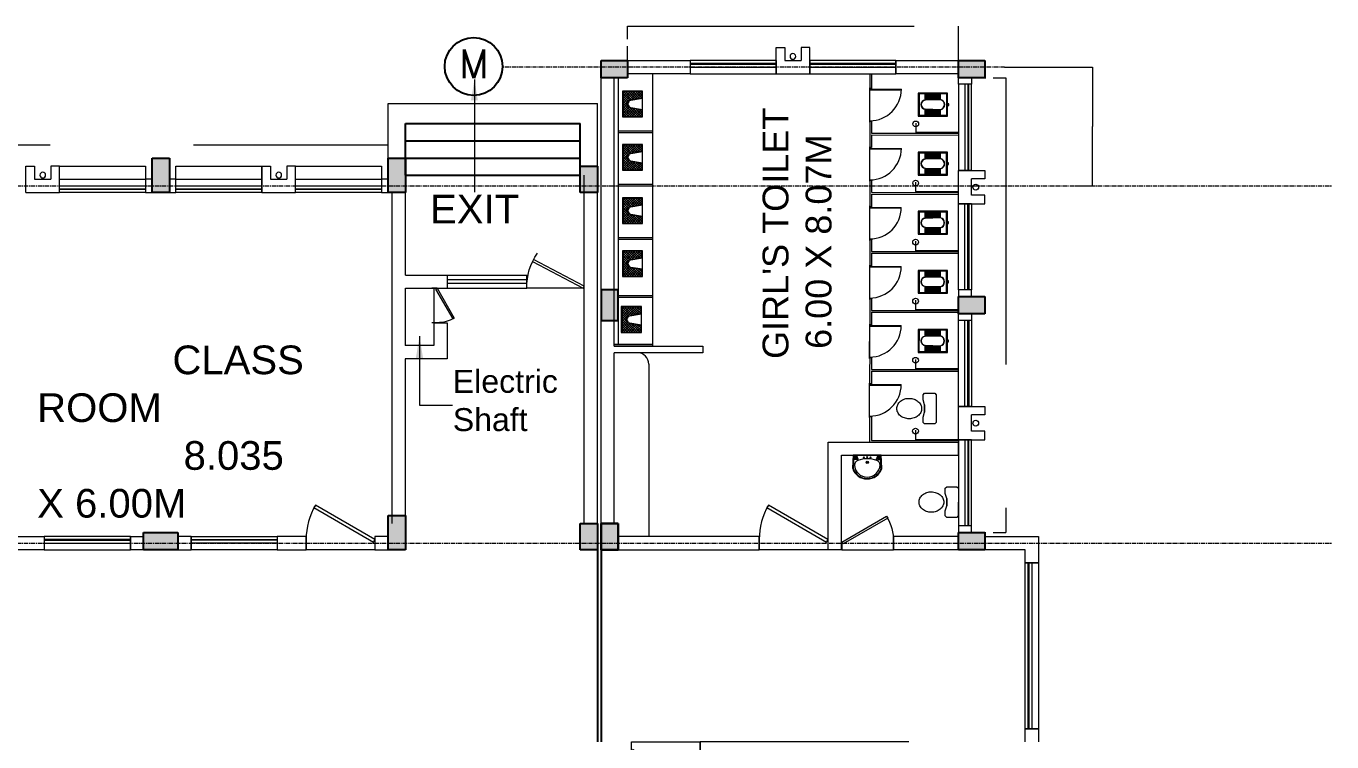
# Model space of a CAD drawing. Header units: inches. Extents: x 719368 to 6315912, y -2624014 to 446967.
# Drawn here: x 6204753 to 6227521, y -2545246 to -2532766 of the extents above; entities that cross this region are included whole.
import ezdxf
from ezdxf.lldxf.tags import DXFTag

# ---------------------------------------------------------------- set-up
doc = ezdxf.new("R2010")
doc.units = ezdxf.units.IN
doc.header["$LTSCALE"] = 20
doc.header["$MEASUREMENT"] = 0
doc.header["$PDMODE"] = 3
for name, pattern in [('CENTER', [2, 1.25, -0.25, 0.25, -0.25]), ('CENTER2', [1.125, 0.75, -0.125, 0.125, -0.125]), ('DASHED2', [0.375, 0.25, -0.125])]:
    doc.linetypes.add(name, pattern=pattern)
doc.layers.get('0').update_dxf_attribs({"color": 51, "lineweight": 30})
doc.layers.get('Defpoints').update_dxf_attribs({"lineweight": 25})
for name, color, linetype, lineweight in [('CLL LEV.', 252, 'Continuous', 18), ('COLUMN', 2, 'Continuous', 25), ('CUBICAL TOILET', 160, 'Continuous', 9), ('DIM', 7, 'Continuous', 13), ('DOOR', 43, 'Continuous', 13), ('FIXTURE', 15, 'DASHDOT', 9), ('GRID', 202, 'CENTER', 5), ('PROJ.', 30, 'DASHED2', 13), ('Text', 7, 'Continuous', 15), ('Ventilator', 6, 'DASHED', 20), ('WALL', 1, 'Continuous', 18), ('window', 71, 'Continuous', 18), ('Window-Wall', 7, 'Continuous', 20)]:
    doc.layers.add(name, color=color, linetype=linetype, lineweight=lineweight)
for name, color, linetype in [('expension joint', 248, 'Continuous'), ('grid text', 140, 'Continuous'), ('STAIRS', 1, 'Continuous')]:
    doc.layers.add(name, color=color, linetype=linetype)
doc.styles.add('L120', font='simplex.shx', dxfattribs={"height": 1})
doc.styles.add('Tabrej', font='romans.shx')
tags = doc.linetypes.add('DASHDOT', pattern=[1, 0.5, -0.25, 0, -0.25]).pattern_tags.tags
tags[10:11] = [DXFTag(74, 4), DXFTag(75, 0), DXFTag(340, '0'), DXFTag(46, 1.0), DXFTag(50, 0.0), DXFTag(44, 0.0), DXFTag(45, 0.0)]
tags[8:9] = [DXFTag(74, 4), DXFTag(75, 0), DXFTag(340, '0'), DXFTag(46, 1.0), DXFTag(50, 0.0), DXFTag(44, 0.0), DXFTag(45, 0.0)]
tags[6:7] = [DXFTag(74, 4), DXFTag(75, 0), DXFTag(340, '0'), DXFTag(46, 1.0), DXFTag(50, 0.0), DXFTag(44, 0.0), DXFTag(45, 0.0)]
tags[4:5] = [DXFTag(74, 4), DXFTag(75, 0), DXFTag(340, '0'), DXFTag(46, 1.0), DXFTag(50, 0.0), DXFTag(44, 0.0), DXFTag(45, 0.0)]
tags = doc.linetypes.add('DASHED', pattern=[0.75, 0.5, -0.25]).pattern_tags.tags
tags[6:7] = [DXFTag(74, 4), DXFTag(75, 0), DXFTag(340, '0'), DXFTag(46, 1.0), DXFTag(50, 0.0), DXFTag(44, 0.0), DXFTag(45, 0.0)]
tags[4:5] = [DXFTag(74, 4), DXFTag(75, 0), DXFTag(340, '0'), DXFTag(46, 1.0), DXFTag(50, 0.0), DXFTag(44, 0.0), DXFTag(45, 0.0)]
doc.dimstyles.new('Current Dim style', dxfattribs={"dimscale": 0.3, "dimtxt": 1.8, "dimasz": 1.199999999999999, "dimexe": 0.18, "dimexo": 1, "dimgap": 0.09, "dimtad": 0, "dimzin": 0, "dimdsep": 46, "dimtxsty": 'Tabrej', "dimcen": 0.09, "dimclrd": 256, "dimclre": 256, "dimclrt": 7, "dimadec": 0, "dimazin": 0, "dimtfac": 1, "dimtofl": 0, "dimtmove": 2, "dimatfit": 3, "dimfxl": 1, "dimtolj": 1, "dimtzin": 0, "dimlwd": -1, "dimlwe": -1, "dimarcsym": 1})
doc.dimstyles.new('DIM', dxfattribs={"dimtxt": 0.8, "dimasz": 0.4, "dimexe": 0.18, "dimexo": 0.0625, "dimgap": 0.1, "dimtad": 0, "dimdec": 3, "dimzin": 0, "dimdsep": 46, "dimtxsty": 'Tabrej', "dimcen": 0, "dimclrd": 251, "dimclre": 256, "dimclrt": 7, "dimadec": 0, "dimazin": 0, "dimtfac": 1, "dimtdec": 3, "dimtofl": 0, "dimtmove": 0, "dimatfit": 3, "dimfxl": 1, "dimtolj": 1, "dimtzin": 0, "dimlwd": -1, "dimlwe": -1, "dimarcsym": 0})

# ---------------------------------------------------------------- blocks, each defined once
blk = doc.blocks.new('*U81')
for p, q in [((0, 0), (0, 5.999999999999999)), ((40, -1.474376176702208e-14), (40, 5.999999999999984))]:
    blk.add_line(p, q)
blk.add_lwpolyline([(0, 8.881784197001252e-16), (34.64101615137753, -20.00000000000001), (35.51601615137753, -18.48445554337724), (0.875, 1.515544456622766)], close=True)
blk.add_arc((0, 0), 40, 330.0000000000001, 359.9999999999999)
blk = doc.blocks.new('New Doors')
at = {"layer": 'DOOR'}
blk.add_line((0, 0.1799072477216317), (1.199381651477543, 0.1799072477216312), dxfattribs=at)
at = {"layer": 'DOOR', "xscale": 0.0299845412869386, "yscale": 0.0299845412869386, "zscale": 0.0299845412869386}
blk.add_blockref('*U81', (0, 0), dxfattribs=at)
blk = doc.blocks.new('VENTILATOR')
at = {"layer": 'Ventilator', "ltscale": 0.02}
for p, q in [((-0.180000000000291, -1.5), (-0.180000000000291, 0)), ((-0.1649999999990541, 0), (-0.1649999999990541, -1.5))]:
    blk.add_line(p, q, dxfattribs=at)
at = {"layer": 'Window-Wall'}
for p, q in [((-0.2299999999995634, 0), (0, 0)), ((-0.2299999999995634, -1.5), (-0.2299999999995634, 0)), ((-0.1149999999997817, 0), (-0.1149999999997817, -1.5)), ((0, 0), (0, -1.5)), ((-0.2299999999995634, -1.5), (0, -1.5))]:
    blk.add_line(p, q, dxfattribs=at)
blk = doc.blocks.new('New Shaft')
at = {"layer": 'FIXTURE'}
blk.add_circle((0.3274999999975989, -0.3024592772420078), 0.05, dxfattribs=at)
at = {"layer": 'WALL'}
for p, q in [((0.0349999999925785, 0), (0.6199999999971624, 0)), ((0.0349999999907595, -4.547e-13), (0.0349999999907595, -0.4599999999995817)), ((0.6199999999971624, -8.527e-13), (0.6199999999953434, -0.4600000000008322)), ((0.1849999999903957, -0.4600000000000364), (0.1849999999903957, -0.2300000000000182)), ((0.1849999999903957, -0.2299999999991655), (0.4699999999993452, -0.2299999999991087)), ((0.4699999999993452, -0.4599999999999796), (0.4699999999993452, -0.2299999999999613)), ((0.0349999999907595, -0.4599999999991269), (0.1849999999922147, -0.4599999999991269)), ((0.6199999999989814, -0.4599999999999796), (0.4699999999975262, -0.4599999999999796))]:
    blk.add_line(p, q, dxfattribs=at)
blk = doc.blocks.new('1.5 M Window')
at = {"layer": 'CLL LEV.'}
for p, q in [((-0.2299999999995634, 0), (-0.4599999999991269, 0)), ((-0.4599999999991269, 0), (-0.4599999999991269, -1.5)), ((-0.4599999999991269, -1.5), (-0.2299999999995634, -1.5))]:
    blk.add_line(p, q, dxfattribs=at)
at = {"layer": 'window'}
for p, q in [((-0.0650000000005093, 0), (-0.0650000000005093, -1.5)), ((-0.0499999999992724, -1.5), (-0.0499999999992724, 0))]:
    blk.add_line(p, q, dxfattribs=at)
at = {"layer": 'Window-Wall'}
for p, q in [((0, 0), (-0.2299999999995634, 0)), ((-0.2299999999995634, 0), (-0.2299999999995634, -1.5)), ((-0.1149999999997817, 0), (-0.1149999999997817, -1.5)), ((0, -1.5), (0, 0)), ((-0.2299999999995634, -1.5), (0, -1.5))]:
    blk.add_line(p, q, dxfattribs=at)
blk = doc.blocks.new('C2')
at = {"layer": 'COLUMN'}
h = blk.add_hatch(color=7, dxfattribs=at)
h.dxf.hatch_style = 1
h.paths.add_polyline_path([(0.2999999999992724, 0), (0, 0), (0, -0.599999999999909), (0.2999999999992724, -0.599999999999909)])
for p, q in [((0, 0), (0, -0.599999999999909)), ((0.2999999999992724, 0), (0, 0)), ((0.2999999999992724, -0.599999999999909), (0.2999999999992724, 0)), ((0, -0.599999999999909), (0.2999999999992724, -0.599999999999909))]:
    blk.add_line(p, q, dxfattribs=at)
blk = doc.blocks.new('Door - Left Hung 36 in.')
blk.add_lwpolyline([(0.75, -1.299038105676658), (0, 0), (31.17691453623981, 18), (31.92691453623981, 16.70096189432334)], close=True)
blk.add_arc((0, 0), 36, 0, 37.31012676492508)
blk = doc.blocks.new('CU')
at = {"layer": 'WALL', "linetype": 'CENTER2'}
h = blk.add_hatch(color=256, dxfattribs=at)
h.dxf.hatch_style = 1
h.paths.add_polyline_path([(0, 0.0350000000000001), (0, -0.2650000000000004), (0.4600000000000364, -0.2650000000000004), (0.4600000000000364, 0.035)])
at = {"layer": 'COLUMN', "linetype": 'CENTER2'}
blk.add_lwpolyline([(0, 0.0350000000000001), (0, -0.2650000000000004), (0.4600000000000364, -0.2650000000000004), (0.4600000000000364, 0.035), (0, 0.0350000000000001)], dxfattribs=at)
blk = doc.blocks.new('C3')
at = {"layer": 'COLUMN'}
h = blk.add_hatch(color=7, dxfattribs=at)
h.dxf.hatch_style = 1
h.paths.add_polyline_path([(0.2999999999992724, 0), (0, 0), (0, -0.5299999999999727), (0.2999999999992724, -0.5299999999999727)])
for p, q in [((0, 0), (0, -0.5299999999999727)), ((0.2999999999992724, 0), (0, 0)), ((0.2999999999992724, -0.5299999999999727), (0.2999999999992724, 0)), ((0, -0.5299999999999727), (0.2999999999992724, -0.5299999999999727))]:
    blk.add_line(p, q, dxfattribs=at)
blk = doc.blocks.new('*X5')
at = {"color": 0}
for p, q in [((704.7147916550316, 322.8771298142961), (942.5559069674276, 560.718245126692)), ((704.7147916550317, 365.303536685489), (900.1295000962349, 560.718245126692)), ((704.7147916550317, 407.7299435566818), (857.7030932250422, 560.718245126692)), ((704.7147916550317, 450.1563504278746), (815.2766863538492, 560.718245126692)), ((704.7147916550317, 492.5827572990675), (772.8502794826562, 560.718245126692)), ((704.7147916550317, 535.0091641702603), (730.4238726114634, 560.718245126692)), ((847.6901251376441, 382.6756741269481), (704.7147916550317, 525.6510076095607)), ((841.588341770246, 346.3510506231537), (704.7147916550317, 483.2246007383678)), ((853.7919085050427, 419.0002976307425), (712.0739610090932, 560.718245126692)), ((866.1759015206043, 449.0427114863739), (754.5003678802859, 560.718245126692)), ((888.3061882405583, 469.3388316376127), (796.9267747514789, 560.718245126692)), ((920.8699411296236, 479.2014856197402), (839.3531816226719, 560.718245126692)), ((1144.714791655031, 297.7830419655255), (881.7795884938645, 560.718245126692)), ((898.619385516644, 474.3553168047156), (984.9823138386206, 560.718245126692)), ((1144.714791655031, 340.2094488367183), (924.2059953650573, 560.718245126692)), ((943.5479119842676, 476.8574364011462), (1027.408720709813, 560.718245126692)), ((1144.714791655031, 382.6358557079112), (966.6324022362503, 560.718245126692)), ((971.4099602073957, 462.2930777530814), (1069.835127581006, 560.718245126692)), ((989.9037598376532, 438.3604705121464), (1112.261534452199, 560.718245126692)), ((998.4204385659897, 404.4507423692901), (1144.714791655031, 550.7450954583315)), ((1004.46607098396, 368.0699679160673), (1144.714791655031, 508.3186885871386)), ((1144.714791655031, 425.062262579104), (1009.058809107443, 560.718245126692)), ((1010.51170340193, 331.6891934628444), (1144.714791655031, 465.8922817159457)), ((1144.714791655031, 467.4886694502968), (1051.485215978636, 560.718245126692)), ((1144.714791655031, 509.9150763214898), (1093.911622849828, 560.718245126692)), ((1144.714791655031, 552.3414831926826), (1136.338029721021, 560.718245126692)), ((835.4865584028474, 310.0264271193593), (704.7147916550317, 440.798193867175)), ((704.7147916550316, 280.4507229431032), (857.7703254844498, 433.5062567725213)), ((829.384775035449, 273.7018036155648), (704.7147916550317, 398.3717869959822)), ((704.7147916550316, 238.0243160719103), (847.3517473143418, 380.6612717312205)), ((823.2829916680507, 237.3771801117705), (704.7147916550317, 355.9453801247895)), ((797.5155197819362, 220.7182451266921), (704.7147916550317, 313.5189732535967)), ((755.0891129107434, 220.7182451266921), (704.7147916550316, 271.0925663824038)), ((712.6627060395506, 220.7182451266921), (704.7147916550316, 228.6661595112111)), ((729.8351275810063, 220.7182451266921), (838.7861478333926, 329.6692653790785)), ((772.261534452199, 220.7182451266921), (830.2205483524435, 278.6772590269366)), ((814.687941323392, 220.7182451266921), (821.6549488714944, 227.6852526747946)), ((1144.714791655031, 255.3566350943326), (998.9784146799324, 401.0930120694316)), ((1136.926774751479, 220.7182451266921), (1007.433771851506, 350.2112480266653)), ((1094.500367880286, 220.7182451266921), (1015.889129023079, 299.3294839838993)), ((1016.5573358199, 295.3084190096216), (1144.714791655031, 423.4658748447529)), ((1022.60296823787, 258.9276445563987), (1144.714791655031, 381.0394679735601)), ((1052.073961009093, 220.7182451266921), (1024.344486194652, 248.4477199411332)), ((1028.64860065584, 222.5468701031759), (1144.714791655031, 338.6130611023672)), ((1069.246382550549, 220.7182451266921), (1144.714791655031, 296.1866542311744)), ((1111.672789421742, 220.7182451266921), (1144.714791655031, 253.7602473599815))]:
    blk.add_line(p, q, dxfattribs=at)
blk = doc.blocks.new('RSA CL7')
blk.add_lwpolyline([(8.858571428571395, 0), (-8.858571428571395, 0), (-8.858571428571395, -13.78000000000008), (-3.937142857142816, -13.78000000000008), (3.937142857142816, -13.78000000000008), (8.858571428571395, -13.78000000000008)], close=True)
blk.add_lwpolyline([(-4.103690124392755, -13.58314285714289), (-2.782182722645302, -5.716056148946222, -0.8359426345252451), (2.803487078653574, -5.757133364563288), (4.103986515588644, -13.58314285714289), (8.661714285714309, -13.58314285714289), (8.661714285714309, -0.1968571428571977), (-8.661714285714309, -0.1968571428571977), (-8.661714285714309, -13.58314285714289)], format="xyb", close=True)
blk.add_lwpolyline([(-3.937142857142816, -13.78000000000008), (-2.588363756000831, -5.750561704870847, -0.8355480369669558), (2.609395113267396, -5.790018495810273), (3.937142857142816, -13.78000000000008)], format="xyb")
for centre, start, end in [((-1.414362760269909, -4.139279806207469), 207.2134962144588, 40.95642704021545), ((-0.0327550965507726, -3.601837915259693), 185.8998696565139, 355.8248938086521), ((1.468362161750974, -4.139279806207469), 140.9961657973177, 329.3467599532409)]:
    blk.add_arc(centre, 0.4934125647949806, start, end)
at = {"xscale": 0.0393714285714286, "yscale": 0.0393714285714286, "zscale": 0.0393714285714286}
blk.add_blockref('*X5', (-36.40734236858953, -22.27313547955953), dxfattribs=at)
blk = doc.blocks.new('RH 1200')
for p, q in [((20.99001483315031, 5.8e-15), (20.99001483315031, 43.30708656998708)), ((21.65354328499355, 5.7e-15), (21.65354328499355, 43.30708656998708)), ((-21.65354328499354, -1.42e-14), (21.65354328499355, 5.7e-15)), ((21.65354328499355, 5.7e-15), (20.99001483315031, 5.8e-15))]:
    blk.add_line(p, q)
at = {"extrusion": (0, 0, -1)}
blk.add_ellipse((21.65354328499355, -4.8e-15), major_axis=(-30.62273458707073, 30.62273458707073), ratio=1, start_param=5.497787143782136, end_param=7.068583470577033, dxfattribs=at)
blk = doc.blocks.new('GHH')
at = {"layer": 'DOOR', "ltscale": 20}
blk.add_line((3289.696763708554, -299.1032302481197), (3289.696763708553, -299.8532302479905), dxfattribs=at)
at = {"layer": 'DOOR', "ltscale": 20, "xscale": 0.015874999996413, "yscale": 0.015874999996413, "zscale": 0.015874999996413, "rotation": 270}
blk.add_blockref('RH 1200', (3289.696763708553, -299.4787042183248), dxfattribs=at)
blk = doc.blocks.new('RSA CL6')
for p, q in [((5.511882352941178, 3.476744422749675), (5.511882352941178, 7.283558823529574)), ((5.905588235294111, 3.467228920117236), (5.905588235294116, 7.283558823529574)), ((6.299294117647049, 3.457713417484797), (6.299294117647065, 7.283558823529574)), ((6.692999999999998, 3.448197914852357), (6.693000000000003, 7.283558823529574)), ((7.086705882352938, 3.438682412219918), (7.086705882352944, 7.283558823529574)), ((7.480411764705892, 3.429166909587479), (7.480411764705892, 7.283558823529574)), ((7.874117647058824, 3.419651406955154), (7.874117647058824, 7.283558823529574)), ((8.267823529411759, 3.410135904322714), (8.267823529411771, 7.283558823529574)), ((8.661529411764702, 3.400620401690275), (8.661529411764702, 7.283558823529574)), ((9.05523529411765, 3.391104899057837), (9.05523529411765, 7.283558823529574)), ((9.448941176470584, 3.381589396425397), (9.448941176470596, 7.283558823529574)), ((9.842647058823529, 3.372073893792958), (9.842647058823529, 7.283558823529574)), ((10.23635294117646, 3.362558391160632), (10.23635294117648, 7.283558823529574)), ((10.63005882352941, 3.353042888528193), (10.63005882352941, 7.283558823529574)), ((11.02376470588235, 3.343527385895754), (11.02376470588235, 7.283558823529574)), ((11.4174705882353, 3.334011883263315), (11.4174705882353, 7.283558823529574)), ((11.81117647058823, 3.324496380630876), (11.81117647058823, 7.283558823529574)), ((12.20488235294118, 3.314980877998436), (12.20488235294118, 7.283558823529574)), ((12.59858823529411, 3.305465375365997), (12.59858823529411, 7.283558823529574)), ((12.99229411764706, 3.295949872733672), (12.99229411764706, 7.283558823529574)), ((13.38600000000001, 3.286434370101233), (13.38600000000001, 7.283558823529574)), ((13.77970588235294, 3.276918867468793), (13.77970588235294, 7.283558823529574)), ((14.17341176470589, 3.267403364836354), (14.17341176470589, 7.283558823529574)), ((14.56711764705882, 3.257887862203915), (14.56711764705882, 7.283558823529574)), ((14.96082352941178, 3.248372359571476), (14.96082352941177, 7.283558823529574)), ((15.35452941176471, 3.238856856939037), (15.35452941176471, 7.283558823529574)), ((15.74823529411765, 3.229341354306712), (15.74823529411765, 7.283558823529574)), ((16.14194117647059, 3.219825851674272), (16.14194117647059, 7.283558823529574)), ((16.14194117647059, 7.283558823529574), (16.14194117647059, 3.219825851674272)), ((5.511882352941178, -7.283558823529347), (5.511882352941178, -3.465921803218407)), ((5.905588235294116, -7.283558823529347), (5.905588235294116, -3.454860212081598)), ((6.299294117647065, -7.283558823529347), (6.299294117647058, -3.443798620944676)), ((6.693000000000003, -7.283558823529347), (6.693000000000003, -3.432737029807867)), ((7.086705882352944, -7.283558823529347), (7.086705882352944, -3.421675438671059)), ((7.480411764705892, -7.283558823529347), (7.480411764705892, -3.410613847534136)), ((7.874117647058824, -7.283558823529347), (7.874117647058824, -3.399552256397328)), ((8.267823529411771, -7.283558823529347), (8.267823529411771, -3.388490665260519)), ((8.661529411764702, -7.283558823529347), (8.661529411764702, -3.377429074123596)), ((9.05523529411765, -7.283558823529347), (9.05523529411765, -3.366367482986788)), ((9.448941176470596, -7.283558823529347), (9.448941176470596, -3.35530589184998)), ((9.842647058823529, -7.283558823529347), (9.842647058823529, -3.344244300713057)), ((10.23635294117648, -7.283558823529347), (10.23635294117648, -3.333182709576249)), ((10.63005882352941, -7.283558823529347), (10.63005882352941, -3.32212111843944)), ((11.02376470588235, -7.283558823529347), (11.02376470588235, -3.311059527302518)), ((11.4174705882353, -7.283558823529347), (11.4174705882353, -3.299997936165709)), ((11.81117647058823, -7.283558823529347), (11.81117647058823, -3.288936345028901)), ((12.20488235294118, -7.283558823529347), (12.20488235294118, -3.277874753891978)), ((12.59858823529411, -7.283558823529347), (12.59858823529411, -3.26681316275517)), ((12.99229411764706, -7.283558823529347), (12.99229411764706, -3.255751571618362)), ((13.38600000000001, -7.283558823529347), (13.38600000000001, -3.244689980481439)), ((13.77970588235294, -7.283558823529347), (13.77970588235294, -3.23362838934463)), ((14.17341176470589, -7.283558823529347), (14.17341176470589, -3.222566798207822)), ((14.56711764705882, -7.283558823529347), (14.56711764705882, -3.211505207070899)), ((14.96082352941177, -7.283558823529347), (14.96082352941177, -3.200443615934091)), ((15.35452941176471, -7.283558823529347), (15.35452941176471, -3.189382024797282)), ((15.74823529411765, -7.283558823529347), (15.74823529411765, -3.17832043366036)), ((16.14194117647059, -3.167258842523551), (16.14194117647059, -7.283558823529347)), ((16.14194117647059, -7.283558823529347), (16.14194117647059, -3.167258842523551))]:
    blk.add_line(p, q)
blk.add_lwpolyline([(0.7874117647058867, -0.5905588235293635), (0, -0.5905588235293635), (0, 0.5905588235294772), (0.7874117647058867, 0.5905588235294772)])
for points in [[(0.7874117647058867, 7.874117647058937), (20.86641176470589, 7.874117647058937), (20.86641176470589, -7.87411764705871), (0.7874117647058867, -7.87411764705871)], [(1.377970588235292, 7.283558823529461), (20.27585294117647, 7.283558823529461), (20.27585294117647, -7.283558823529347), (1.377970588235292, -7.283558823529347)]]:
    blk.add_lwpolyline(points, close=True)
for points in [[(5.511846592198154, 3.477109759705399), (16.1380880070731, 3.220283451823661, -0.8999825525545267), (16.13814938952379, -3.167725278375769), (5.536744291724887, -3.471908824004458, -0.7993920029036632)], [(5.532194062534933, 3.279343079761929), (16.12520557913761, 3.023319907415384, -0.8976893033926607), (16.12482816491277, -2.970809028348412), (5.555928790663572, -3.274059895134087, -0.793494440757531), (5.532194062534933, 3.279343079761929)]]:
    blk.add_lwpolyline(points, format="xyb", close=True)
blk = doc.blocks.new('ENGLISH SHEET')
at = {"layer": 'FIXTURE'}
for p, q in [((4663.798435056682, 251.2039527996619), (4663.773027649275, 251.1785453922545)), ((4663.773027649275, 251.1785453922545), (4663.773027649275, 250.6958046515138)), ((4663.976286908533, 251.2039527996619), (4663.798435056682, 251.2039527996619)), ((4664.001694315941, 251.1785453922545), (4663.976286908533, 251.2039527996619)), ((4664.001694315941, 251.0896194663285), (4664.001694315941, 251.1785453922545)), ((4663.976286908533, 251.0006935404026), (4664.001694315941, 251.0896194663285)), ((4663.976286908533, 250.8736565033656), (4663.976286908533, 251.0006935404026)), ((4663.976286908533, 251.0006935404026), (4663.976286908533, 250.8736565033656)), ((4663.773027649275, 250.6958046515138), (4663.798435056682, 250.6703972441063)), ((4664.001694315941, 250.7847305774396), (4663.976286908533, 250.8736565033656)), ((4663.976286908533, 250.6703972441063), (4664.001694315941, 250.6958046515138)), ((4664.001694315941, 250.6958046515138), (4664.001694315941, 250.7847305774396)), ((4663.798435056682, 250.6703972441063), (4663.976286908533, 250.6703972441063))]:
    blk.add_line(p, q, dxfattribs=at)
blk.add_lwpolyline([(4664.459027649275, 250.9371750218841, 0.1170359307626983), (4664.443305293838, 251.0034239071687, 0.1043382386747845), (4664.395773561908, 251.0629352723751, 0.0902903969929474), (4664.320814181465, 251.1047495768191, 0.09897966330248657), (4664.243064686311, 251.115026873736, 0.08237040313152728), (4664.158634112382, 251.1010226962031, 0.09029039699294247), (4664.090355810715, 251.0629352723751, 0.1043382386747305), (4664.042824078785, 251.0034239071687, 0.1170359307626476), (4664.027101723348, 250.9371750218841, 0.1170359307626194), (4664.042824078785, 250.8709261365995, 0.1043382386747333), (4664.090355810715, 250.8114147713931, 0.09029039699294761), (4664.158634112382, 250.7733273475652, 0.08237040313152512), (4664.243064686311, 250.7593231700322, 0.08237040313152456), (4664.327495260241, 250.7733273475652, 0.09029039699292829), (4664.395773561908, 250.8114147713931, 0.104338238674765), (4664.443305293838, 250.8709261365995, 0.1170359307626622)], format="xyb", close=True, dxfattribs=at)
blk = doc.blocks.new('RSA BASIN 9')
for points in [[(-0.0993183397697237, -16.20236446732349, 0.3408810820862057), (10.03949494128855, -9.002345361217065, 0.0741953083466772), (10.05664382227995, -8.887415740020742), (9.534999999999997, 0), (-9.535000000000009, 0), (-10.02186741328152, -8.768134108706022, 0.0826105020214127), (-9.958255925914697, -9.150515098656685, 0.3308120357346929), (-0.0993183397697237, -16.20236446732349)], [(-0.0010663899854535, -15.02536933771898, 0.391482301051976), (8.856651689082696, -6.668423655635251, 0.2528694053771053), (6.527034310000089, -3.509421453084087, 0.0872416798361419), (0.0173882044991842, -2.462625895583187, 0.0794844003718888), (-6.527034310000089, -3.509421453083973, 0.2541996357205494), (-8.821875280084269, -6.668423655635251, 0.3902595273488724), (-0.0010663899854535, -15.02536933771898)], [(-8.574267708342063, -1.962782955409579, -0.9074367564422562), (-8.448169174294065, -1.811626236668303), (-7.517965085461341, -2.569999701547999, -0.9074367564422559), (-7.644063619509338, -2.721156420289389)], [(-8.198639821174481, -1.64284412923223, -0.9074367564422562), (-8.072541287126498, -1.49168741049084), (-7.142337198293759, -2.250060875370536, -0.9074367564422559), (-7.268435732341771, -2.401217594111926)], [(-7.823011934006911, -1.322905303054767, -0.9074367564422562), (-7.696913399958916, -1.171748584313377), (-6.766709311126193, -1.930122049193187, -0.9074367564422559), (-6.892807845174189, -2.081278767934463)], [(7.823011548557402, -1.322905303054767, 0.9074367564422562), (7.696913014509419, -1.171748584313377), (6.766708925676682, -1.930122049193187, 0.9074367564422559), (6.892807459724692, -2.081278767934463)], [(8.19863943572497, -1.64284412923223, 0.9074367564422562), (8.072540901676987, -1.49168741049084), (7.142336812844262, -2.250060875370536, 0.9074367564422559), (7.26843534689226, -2.401217594111926)], [(8.574267322892553, -1.962782955409579, 0.9074367564422562), (8.448168788844553, -1.811626236668303), (7.51796470001183, -2.569999701547999, 0.9074367564422559), (7.644063234059843, -2.721156420289389)]]:
    blk.add_lwpolyline(points, format="xyb", close=True)
for points in [[(-5.93183455541434, -3.309094381432601), (-6.162503160399324, -2.952391355427948, -0.1837874255939163), (-6.221005518006207, -2.678602930622218, 0.1266616440184557), (-6.245438020624134, -2.432553875387952), (-6.586557539639897, -1.435760734970926, 0.3545299017952371), (-7.052020870947103, -0.9752935633752032), (-8.747607402527022, -0.9752935633752032, 0.4142135623730951), (-9.14130370126351, -1.368989862111789), (-9.56151666097115, -9.093014405235635, 0.3298494434220958), (-0.0665676898416336, -15.81003275745536, 0.3387364523894579), (9.645135652128175, -8.940605714414003, 0.0756321240238863), (9.662947523543453, -8.823525942735841), (9.141303701263496, -1.368989862111789, 0.4142135623730951), (8.747607402526995, -0.9752935633752032), (7.052020870947089, -0.9752935633752032, 0.3545299017952371), (6.586557539639883, -1.435760734970926), (6.245438020624106, -2.432553875387952, 0.1266616440184556), (6.221005518006193, -2.678602930622218, -0.1837874255939163), (6.162503160399309, -2.952391355427948), (5.931834555414326, -3.309094381432601)], [(-6.182173717524193, -3.389810088462353), (-6.242873517021394, -3.292211898155869, 0.2205419323898371), (-6.519858685608512, -3.110633340137724), (-8.747607402527022, -2.782744005559607, -0.3611187085428165), (-9.194543228909481, -2.347597039025004)], [(6.182173717524179, -3.389810088462353), (6.242873517021394, -3.292211898155869, -0.2205419323898371), (6.519858685608496, -3.110633340137724), (8.747607402526995, -2.782744005559607, 0.3588026189298005), (9.208207672460347, -2.32507914357609, 0.3588026189298005)]]:
    blk.add_lwpolyline(points, format="xyb")
for centre, radius in [((-2.345155473725156, -1.560134747712368), 0.3985331867456503), ((0.0038703034705634, -4.821712754943973), 0.7705888695434499), ((0.0038703034705634, -4.821712754943973), 0.6022026242337538), ((0, -1.231316320540031), 0.3985331867456503), ((2.27553958705991, -1.511241028488825), 0.3985331867456503)]:
    blk.add_circle(centre, radius)
blk = doc.blocks.new('*D666')
at = {"layer": 'Defpoints', "color": 0, "transparency": 16777216}
for p in [(6221814.671865463, -2533481.234773159), (6223050.851353645, -2535551.257452011), (6223345.873195648, -2535551.257452011)]:
    blk.add_point(p, dxfattribs=at)
at = {"layer": 'DIM', "transparency": 16777216}
for p, q in [((6221814.734365463, -2533481.234773159), (6223346.053195648, -2533481.234773159)), ((6223050.913853645, -2535551.257452011), (6223346.053195648, -2535551.257452011))]:
    blk.add_line(p, q, dxfattribs=at)
at = {"layer": 'DIM', "color": 251, "transparency": 16777216}
for p, q in [((6223345.873195648, -2533481.734773159), (6223345.873195648, -2534514.431826871)), ((6223345.873195648, -2535550.757452011), (6223345.873195648, -2534518.060398299))]:
    blk.add_line(p, q, dxfattribs=at)
for points in [[(6223345.789862315, -2533481.734773159), (6223345.956528981, -2533481.734773159), (6223345.873195648, -2533481.234773159)], [(6223345.789862315, -2535550.757452011), (6223345.956528981, -2535550.757452011), (6223345.873195648, -2535551.257452011)]]:
    blk.add_solid(points, dxfattribs=at)
at = {"layer": 'DIM', "color": 7, "transparency": 16777216, "insert": (6223345.873195649, -2534516.246112584), "char_height": 0.5, "attachment_point": 5, "rotation": 90, "style": 'Tabrej'}
blk.add_mtext('\\A1;2070.023', dxfattribs=at)
blk = doc.blocks.new('GROUND FLOOR')
at = {"layer": 'CUBICAL TOILET'}
for p, q in [((60.25277981460385, 32.49049711062935), (60.25261412101463, 32.2347873050785)), ((60.28277980830353, 32.49047767137995), (60.28261411471431, 32.23476786582933)), ((60.28261411471431, 32.23476786582933), (60.25261412101463, 32.2347873050785)), ((60.25224501323282, 31.66515465107909), (60.2520897212562, 31.4254973342122)), ((60.25224501323282, 31.66515465108273), (60.2822450069325, 31.66513521183333)), ((60.2822450069325, 31.66513521182969), (60.28210915420459, 31.45547788866179)), ((60.2520897212562, 31.4254973342122), (60.25194670679048, 31.20478752131362)), ((60.28208971495587, 31.42547789496302), (60.28194670049015, 31.20476808206445)), ((60.28208971495587, 31.42547789496302), (61.80208939585464, 31.42449297299686)), ((60.28210915420459, 31.45547788866179), (61.80210883510335, 31.45449296669926)), ((60.28194670049015, 31.20476808206445), (60.25194670679048, 31.20478752131362)), ((60.25157759900685, 30.63515486731399), (60.25142230703023, 30.3954975504455)), ((60.25157759900685, 30.63515486731762), (60.28157759270653, 30.63513542806845)), ((60.28157759270653, 30.63513542806481), (60.28144173998044, 30.42547810489873)), ((60.25142230703023, 30.3954975504455), (60.2512792925645, 30.17478773754874)), ((60.2814223007299, 30.3954781111961), (60.28127928626418, 30.17476829829934)), ((60.2814223007299, 30.3954781111961), (61.80142198162866, 30.39449318923175)), ((60.28144173998044, 30.42547810489873), (61.8014414208792, 30.4244931829362)), ((60.28127928626418, 30.17476829829934), (60.2512792925645, 30.17478773754874)), ((60.2509101847827, 29.60515508354911), (60.25075489280607, 29.36549776668221)), ((60.2509101847827, 29.60515508355275), (60.28091017848237, 29.60513564430335)), ((60.28091017848237, 29.60513564429971), (60.28077432575446, 29.39547832113203)), ((60.28077432575446, 29.39547832113203), (61.80077400665323, 29.39449339916951)), ((60.25075489280607, 29.36549776667857), (60.25061187834035, 29.14478795378363)), ((60.28061187204003, 29.14476851453446), (60.25061187834035, 29.14478795378363)), ((60.28075488650575, 29.3654783274294), (60.28061187204003, 29.14476851453446)), ((60.28075488650575, 29.36547832743304), (61.80075456740451, 29.36449340546687)), ((60.25024277055854, 28.57515529978423), (60.25008747858192, 28.33549798291369)), ((60.25024277055854, 28.57515529978423), (60.28024276425822, 28.57513586053483)), ((60.28024276425822, 28.57513586053483), (60.28010691153031, 28.36547853736511)), ((60.25008747858192, 28.33549798291369), (60.2499444641162, 28.11478817001876)), ((60.28008747228159, 28.33547854366452), (60.27994445781587, 28.11476873076958)), ((60.28008747228159, 28.33547854366452), (61.79634897771939, 28.3344960439465)), ((60.28010691153031, 28.36547853736511), (61.79636841696811, 28.36449603764731)), ((60.27994445781587, 28.11476873076958), (60.2499444641162, 28.11478817001876)), ((60.24957535633439, 27.54515551601912), (60.24942006435776, 27.30549819914881)), ((60.24957535633439, 27.54515551601912), (60.27957535003407, 27.54513607676995)), ((60.27957535003407, 27.54513607676995), (60.27943949730616, 27.33547875360023)), ((60.27943949730616, 27.33547875360023), (61.79943917819764, 27.3344938316377)), ((60.24942006435776, 27.30549819914881), (60.24927704989204, 27.08478838625388)), ((60.27942005805744, 27.30547875989942), (60.27927704359172, 27.08476894700448)), ((60.27942005805744, 27.30547875989942), (61.79941973894893, 27.30449383793689)), ((60.27927704359172, 27.08476894700448), (60.24927704989204, 27.08478838625388)), ((60.24890794210842, 26.51515573225424), (60.24861981526192, 26.07049845841516)), ((60.24890794210842, 26.51515573225424), (60.27890793580809, 26.51513629300484)), ((60.27890793580809, 26.51513629300484), (60.27863924821213, 26.10047901287044)), ((60.27863924821213, 26.10047901287044), (61.79611246528657, 26.09949572798996))]:
    blk.add_line(p, q, dxfattribs=at)
at = {"layer": 'DOOR'}
for p, q in [((52.65267899367063, 28.75227847777387), (52.65267899367063, 28.15258765203544)), ((55.25411048581373, 28.75156194134433), (54.27425124597539, 28.75188452165912))]:
    blk.add_line(p, q, dxfattribs=at)
at = {"layer": 'expension joint'}
for p, q in [((55.50361246528701, 24.19345448136028), (55.50361246528701, 20.84345448136173)), ((55.56611246528701, 24.19345448136028), (55.56611246528701, 20.84345448136173))]:
    blk.add_line(p, q, dxfattribs=at)
at = {"layer": 'FIXTURE'}
for p, q in [((55.86497687452538, 32.4232608467064), (55.86497687452538, 28.68826084670718)), ((56.46497687453302, 32.49326084670656), (56.46497687452393, 27.74326084670247)), ((56.46603521191537, 31.49326084670565), (55.86603521191682, 31.49326084670565)), ((56.46603521191537, 31.463260846705), (55.86603521191682, 31.463260846705)), ((56.46568243278489, 30.56326084670491), (55.86568243278634, 30.56326084670491)), ((56.46568243278489, 30.53326084670425), (55.86568243278634, 30.53326084670425)), ((55.86497687452538, 30.26326084670518), (55.86497687452356, 27.77326084670312)), ((55.86497687452538, 30.26326084670518), (55.86497687452356, 27.77326084670335)), ((56.46532965365441, 29.63326084670462), (55.86532965365586, 29.63326084670462)), ((56.46532965365441, 29.60326084670396), (55.86532965365586, 29.60326084670396)), ((56.46527792750385, 28.62343347430806), (55.8652779275053, 28.62343347430806)), ((56.46527792750385, 28.5934334743074), (55.8652779275053, 28.5934334743074)), ((56.46532965365441, 27.77326084670312), (55.79497687452567, 27.77326084670312)), ((56.46532965365441, 27.77326084670312), (55.79497687452567, 27.77326084670335)), ((56.46497687452393, 27.74326084670247), (55.79611246528657, 27.74326084670247)), ((56.46497687452393, 27.74326084670247), (55.79611246528657, 27.74326084670247)), ((56.19880792208278, 27.6282782642254), (55.79611246528657, 27.628260870845)), ((56.39867828510069, 27.42814871121732), (56.39867828510069, 24.42345448136143))]:
    blk.add_line(p, q, dxfattribs=at)
at = {"layer": 'FIXTURE', "ltscale": 0.05}
for p, q in [((61.05222446920743, 31.63324592143726), (61.05211700821383, 31.46740449961248)), ((61.80211688655072, 31.46691851835772), (61.05211700820473, 31.46740449961248)), ((61.05155705498328, 30.60324613767057), (61.05144959398967, 30.43740471584738)), ((61.80144947232657, 30.43691873459261), (61.05144959398058, 30.43740471584738)), ((61.05088964075003, 29.57324635390569), (61.05078217976552, 29.4074049320825)), ((61.80078205810241, 29.40691895082773), (61.05078217975642, 29.4074049320825)), ((61.05022222652588, 28.54324657014263), (61.05011476554137, 28.37740514831398)), ((61.79637646841729, 28.37692158930372), (61.05011476553227, 28.37740514831398)), ((61.0495548122999, 27.5132467863757), (61.04944735131539, 27.34740536454888)), ((61.79944722964501, 27.34691938329411), (61.0494473513063, 27.34740536454888)), ((61.04875456321315, 26.27824704564205), (61.04864710222864, 26.11240562381545)), ((61.79611246528475, 26.11192128486368), (61.04864710221955, 26.11240562381545))]:
    blk.add_line(p, q, dxfattribs=at)
for centre in [(61.05221420435191, 31.61740446811996), (61.05154679012776, 30.58740468435303), (61.05087937590179, 29.55740490058997), (61.05021196167763, 28.52740511682509), (61.04954454745348, 27.49740533305999), (61.04874429836673, 26.26240559232656)]:
    blk.add_circle(centre, 0.05, dxfattribs=at)
at = {"layer": 'FIXTURE'}
blk.add_arc((56.19867832708769, 27.42827830621241), 0.2, 359.9628737660794, 89.96287376607937, dxfattribs=at)
at = {"layer": 'PROJ.'}
for p, q in [((56.02611246528704, 33.3235225187344), (61.79611246528657, 33.3235225187344)), ((61.79611246528657, 32.72345448136197), (61.79611246528657, 33.3235225187344)), ((62.62618050265664, 32.42345448136197), (62.62618050265664, 24.49345448136341)), ((51.85361246528919, 31.97345448136002), (55.50361246530338, 31.97345448136002)), ((51.85361246528919, 31.0234544813602), (51.85361246528919, 31.97345448136002)), ((55.50361246530338, 30.88345448135988), (55.50361246530338, 31.97345448136002)), ((25.95861263213919, 31.25347716048291), (51.85361246528919, 31.25347716048291))]:
    blk.add_line(p, q, dxfattribs=at)
at = {"layer": 'PROJ.', "ltscale": 0.05}
for p, q in [((56.02611246528704, 32.72345448136389), (56.02611246528704, 33.3235225187344)), ((62.02611246528659, 32.42345448136197), (62.62618050265664, 32.42345448136197)), ((51.85361246527282, 30.65340912311058), (51.85361246527282, 31.48347716048109)), ((62.02611246528613, 24.49345448136341), (62.62618050265664, 24.49345448136341))]:
    blk.add_line(p, q, dxfattribs=at)
at = {"layer": 'STAIRS'}
for p, q in [((52.15361246528846, 31.62345448136011), (55.2036124653041, 31.62345448136011)), ((52.15361246528846, 30.72345448136002), (52.15361246528846, 31.62345448136011)), ((55.2036124653041, 30.72345448136002), (55.2036124653041, 31.62345448136239)), ((52.15361246529028, 31.32345448136039), (55.2036124653041, 31.32345448136039)), ((52.15361246529028, 31.0234544813602), (55.2036124653041, 31.0234544813602)), ((52.15361246529028, 30.72345448136002), (55.2036124653041, 30.72345448136002))]:
    blk.add_line(p, q, dxfattribs=at)
at = {"layer": 'WALL'}
for p, q in [((55.56611246528701, 24.65345448136213), (55.56611246528701, 32.42345448136166)), ((55.56611246528701, 24.6534544813619), (55.56611246528701, 32.42345448136189)), ((55.79611246528657, 27.74326084670247), (55.79611246528657, 32.42345448136166)), ((55.79611246528656, 28.72345448136206), (55.79611246528657, 32.42345448136189)), ((55.27361246528744, 24.65345448136122), (55.27361246530381, 30.72345448136093)), ((55.50361246528701, 24.65345448136031), (55.50361246530338, 30.72345448136002)), ((51.9236124652889, 24.6534544813594), (51.9236124652889, 30.42345448135984)), ((52.15361246528664, 28.98226888837644), (52.15361246528846, 30.42345448135984)), ((52.15361246528846, 28.98226888837621), (52.8826789936702, 28.98226888837644)), ((52.8826789936702, 28.98226888837644), (52.8826789936702, 28.752270891428)), ((52.15361246528846, 27.75227847777387), (52.15361246529028, 28.75227847777387)), ((52.15361246529028, 28.7522784777741), (52.8826789936702, 28.75227847777387)), ((52.65267899367063, 28.15258765203544), (52.65267899367063, 27.75227847777387)), ((52.65267899367063, 28.15258765203544), (52.8826789936702, 28.15258765203544)), ((52.8826789936702, 28.15258765203544), (52.8826789936702, 27.52227847777431)), ((55.79611246528657, 27.74326084670247), (55.79611246528657, 28.20704113053729)), ((52.65267899367063, 27.75227847777387), (52.15267899367063, 27.75227847777387)), ((55.79611246528657, 24.65345448136213), (55.79611246528657, 27.62826087084522)), ((55.79611246528657, 24.6534544813619), (55.79611246528657, 27.62826087084522)), ((52.8826789936702, 27.52227847777431), (52.15267899367063, 27.52227847777431)), ((52.15361246528846, 24.6534544813594), (52.15361246528846, 27.52227847777453)), ((62.02611246528613, 26.69345453701385), (61.79611246528657, 26.69345453701385)), ((62.02611246528613, 26.69345453701385), (62.17656878084927, 26.69345453701385)), ((59.52611246528977, 26.07049723722025), (61.79632120087626, 26.07050107436771)), ((59.52611872696434, 24.19339024137889), (59.52611246528977, 26.07049723722025)), ((61.79611246528657, 25.84050107401445), (61.79611207653646, 26.07050107401425)), ((59.75611246528752, 25.8404976259701), (61.79632158962704, 25.84050107436792)), ((59.75611246530025, 24.19339675011679), (59.75611246528752, 25.8404976259701)), ((58.32336264336118, 24.42345448136189), (55.86611246528628, 24.42345448136143)), ((55.86611246528628, 24.42345448136143), (55.86611246528628, 24.19345448136187)), ((58.32336264336482, 24.19345448136187), (58.32336264336118, 24.42345448136189)), ((59.52611246645574, 24.19339024120222), (59.5261025310374, 24.42341725149822)), ((61.79610253103601, 24.42345448114725), (60.66563925653099, 24.42341679742344)), ((60.66563925653099, 24.19342248938847), (60.66563925653099, 24.42341679742344)), ((62.25611246528752, 24.42341605067986), (63.19192533185924, 24.42341605067986)), ((62.25611246528752, 24.19341605067984), (62.25611246528752, 24.42341605067986)), ((63.19192533185924, 24.42341605067986), (63.19192533185924, 24.19341605067984)), ((55.86611246528628, 24.19345448136187), (58.32336264336482, 24.19345448136187)), ((59.75611246530207, 24.19339675011656), (59.52611246645574, 24.19339024120222)), ((61.79611246528657, 24.19345448136187), (60.66563925652918, 24.19342248938892)), ((62.96192533185967, 24.19341605067984), (62.25611246528752, 24.19341605067984)), ((62.96192533185967, 23.96341605068028), (62.96192533185967, 24.19341605067984)), ((63.19192533185924, 24.19341605067984), (63.19192533185924, 23.96341605068028)), ((63.19192533185924, 23.96341605068028), (62.96192533185967, 23.96341605068028)), ((57.29549411676271, 20.84364887385709), (57.29548418251215, 20.61364887407217)), ((60.93101270080842, 20.84349184709367), (57.29549411676271, 20.84364887385709))]:
    blk.add_line(p, q, dxfattribs=at)
at = {"layer": 'WALL', "linetype": 'CENTER2'}
blk.add_line((59.52611246528977, 24.193366432434), (59.52611246528977, 24.42336643243311), dxfattribs=at)
at = {"layer": 'WALL'}
for points in [[(56.02611246528613, 32.49343180224423), (56.02611246528613, 32.72343180224379), (57.11861246528315, 32.72343180224379), (57.11861246528315, 32.49343180224423), (56.02611246528613, 32.49343180224423)], [(56.02611246528613, 32.49343180224446), (56.02611246528613, 32.72343180224402), (57.11861246528315, 32.72343180224402), (57.11861246528315, 32.49343180224446), (56.02611246528613, 32.49343180224446)], [(60.70361246528955, 32.49345448136432), (60.70361246528955, 32.72345448136389), (61.79611246528657, 32.72345448136389), (61.79611246528657, 32.49345448136432), (60.70361246528955, 32.49345448136432)], [(62.02611246528613, 32.30845442574287), (61.79611246528657, 32.30845442574287), (61.79611246528657, 32.42345442574469), (62.02611246528613, 32.42345442574469), (62.02611246528613, 32.30845442574287)], [(47.62361246528781, 30.6534544813594), (47.62361246528781, 30.42345448135984), (47.73861246528941, 30.42345448135984), (47.73861246528941, 30.6534544813594), (47.62361246528781, 30.6534544813594)], [(48.0386125209061, 30.65345448135758), (48.0386125209061, 30.42345448135802), (48.1536125209077, 30.42345448135802), (48.1536125209077, 30.65345448135758), (48.0386125209061, 30.65345448135758)], [(51.73861246527122, 30.65347716048109), (51.73861246527122, 30.42347716048153), (51.85361246527282, 30.42347716048153), (51.85361246527282, 30.65347716048109), (51.73861246527122, 30.65347716048109)], [(51.73861246528759, 30.6534544813594), (51.73861246528759, 30.42345448135984), (51.85361246528919, 30.42345448135984), (51.85361246528919, 30.6534544813594), (51.73861246528759, 30.6534544813594)], [(62.02611246528613, 28.72345442571009), (61.79611246528657, 28.72345442571009), (61.79611246528657, 28.60845442570826), (62.02611246528613, 28.60845442570826), (62.02611246528613, 28.72345442571009)], [(62.02611246528613, 28.19345453701385), (61.79611246528657, 28.19345453701385), (61.79611246528657, 28.30845453701568), (62.02611246528613, 28.30845453701568), (62.02611246528613, 28.19345453701385)], [(55.79611246528657, 27.74326084670247), (57.34267721681863, 27.74326084670247), (57.34267721681863, 27.62826087084522), (55.79611246528657, 27.62826087084522)], [(55.79611246528657, 27.74326084670247), (57.34267721681863, 27.74326084670247), (57.34267721681863, 27.628260870845), (55.79611246528657, 27.628260870845)], [(47.35861252090399, 24.19345448135664), (47.35861252090399, 24.4234544813562), (47.58861252090355, 24.4234544813562), (47.58861252090355, 24.19345448135664), (47.35861252090399, 24.19345448135664)], [(48.41861252090348, 24.19345448135664), (48.41861252090348, 24.4234544813562), (48.18861252090392, 24.4234544813562), (48.18861252090392, 24.19345448135664), (48.41861252090348, 24.19345448135664)], [(51.85361252090661, 24.19345448135846), (51.85361252090661, 24.42345448135802), (51.62361252090705, 24.42345448135802), (51.62361252090705, 24.19345448135846), (51.85361252090661, 24.19345448135846)], [(62.96192533193425, 21.07345341641076), (63.19192533193382, 21.07345341641076), (63.19192533193382, 20.84345341641119)], [(62.96192533193425, 20.84345341641119), (62.96192533193425, 21.07345341641076)]]:
    blk.add_lwpolyline(points, dxfattribs=at)
for points in [[(61.79611246528657, 24.49345448136195), (62.02611246528613, 24.49345448136341), (62.02611246528613, 24.60845453699517), (61.79611246528657, 24.60845453699517)], [(45.35299417238275, 24.19326008886401), (45.35299417238275, 24.4234544813562), (45.85861252090399, 24.4234544813562), (45.85861252090399, 24.19326008886401)], [(50.42423086942836, 24.19326008886401), (50.42423086942836, 24.4234544813562), (49.91861252090348, 24.4234544813562), (49.91861252090348, 24.19326008886401)]]:
    blk.add_lwpolyline(points, close=True, dxfattribs=at)
at = {"layer": 'window'}
for p, q in [((54.26933666657351, 28.89727089142843), (52.8826789936702, 28.89727089142843)), ((54.26933666657351, 28.83727089142803), (52.8826789936702, 28.83727089142803)), ((63.01192533193353, 21.07345341641076), (63.01192533193353, 23.96345347205443)), ((63.02692533193476, 23.96345347205443), (63.02692533193294, 21.07345341641076))]:
    blk.add_line(p, q, dxfattribs=at)
at = {"layer": 'Window-Wall'}
for p, q in [((52.8826789936702, 28.98226688532259), (54.26928181912626, 28.98226688532304)), ((54.26933666657351, 28.75188652471161), (54.26933666657351, 28.98188652471117)), ((52.8826789936702, 28.752270891428), (54.26939151402075, 28.752270891428)), ((62.96192533193425, 21.07345341641076), (62.96192533193425, 23.96345347205443)), ((62.96192533185967, 23.96341610632135), (63.19192533185924, 23.96341610632135)), ((63.07692533193404, 23.96345347205443), (63.07692533193404, 21.07345341641076)), ((63.19192533193382, 23.96345347205443), (63.19192533193564, 21.07345341641076)), ((63.19192533193382, 21.07345341641076), (62.96192533193425, 21.07345341641076))]:
    blk.add_line(p, q, dxfattribs=at)
at = {"layer": 'COLUMN', "linetype": 'CENTER2', "xscale": -1}
for p, rotation in [((55.56611246528701, 32.45845448136197), 180), ((55.56611246528701, 32.45845448136197), 180), ((61.79611246528657, 32.45845448136197), 180), ((55.23861246530396, 30.88345448135988), 90), ((61.79611246528657, 28.34345448136196), 180), ((55.23861246528759, 24.65345448136031), 90), ((55.60111246528686, 24.65345448136031), 90), ((61.79611246528657, 24.22845448136195), 180)]:
    blk.add_blockref('CU', p, dxfattribs=dict(at, rotation=rotation))
at = {"layer": 'COLUMN', "color": 5, "xscale": -1}
for p in [(48.03861252090428, 31.0234544813602), (52.15361246528846, 31.0234544813602), (52.15361246528846, 24.79345448136064)]:
    blk.add_blockref('C2', p, dxfattribs=at)
at = {"layer": 'COLUMN', "color": 5, "rotation": 180}
for p in [(55.86611246528628, 28.1934544813621), (55.86611246528628, 28.19345448136187)]:
    blk.add_blockref('C3', p, dxfattribs=at)
at = {"layer": 'COLUMN', "linetype": 'CENTER2', "rotation": 90}
for p in [(55.60111246528686, 24.19345448136187), (55.60111246528686, 24.19345448136073), (55.60111246528686, 24.19345448136187), (55.60111246528686, 24.19345448136073)]:
    blk.add_blockref('CU', p, dxfattribs=at)
at = {"layer": 'COLUMN', "color": 5, "xscale": -1, "rotation": 90}
blk.add_blockref('C2', (47.58861252090355, 24.49345448135591), dxfattribs=at)
at = {"layer": 'DOOR'}
for name, p, xscale, yscale, zscale, rotation in [('GHH', (-2571.653874673484, -205.9940263231281), -0.8000000001367666, 0.8000000001375156, 0.8000000001375136, 179.9642723067066), ('GHH', (-2571.654542087708, -207.0240261068927), -0.8000000001367666, 0.8000000001375156, 0.8000000001375136, 179.9642723067066), ('GHH', (-2571.655209501932, -208.0540258906578), -0.8000000001367666, 0.8000000001375156, 0.8000000001375136, 179.9642723067066), ('GHH', (-2571.655876916157, -209.0840256744248), -0.8000000001367666, 0.8000000001375156, 0.8000000001375136, 179.9642723067066), ('*U81', (52.707632617532, 28.75227847777387), -0.01499227064346087, 0.01499227064346087, 0.0149922706434693, 90), ('GHH', (-2571.656544330383, -210.1140254581876), -0.8000000001367666, 0.8000000001375156, 0.8000000001375136, 179.9642723067066), ('GHH', (-2571.657211744607, -211.1440252419527), -0.8000000001367666, 0.8000000001375156, 0.8000000001375136, 179.9642723067066)]:
    blk.add_blockref(name, p, dxfattribs=dict(at, xscale=xscale, yscale=yscale, zscale=zscale, rotation=rotation))
at = {"layer": 'DOOR', "extrusion": (0, 0, -1), "xscale": 0.02777701549988431, "yscale": 0.02777701549988431, "zscale": -0.02777701549984439, "rotation": 357.9084632862278}
blk.add_blockref('Door - Left Hung 36 in.', (-55.27361246529836, 28.78838161848489), dxfattribs=at)
at = {"layer": 'FIXTURE', "xscale": 0.02539999999487463, "yscale": 0.02539999999487463, "zscale": 0.02539999999487463, "rotation": 90}
for p in [(55.937478334763, 31.96615041029054), (55.93747833477028, 31.03615083412296), (55.93747833476482, 30.10615125795357), (55.93747833476846, 29.18316953975773), (55.91901311383117, 28.20816717979687)]:
    blk.add_blockref('RSA CL7', p, dxfattribs=at)
at = {"layer": 'FIXTURE', "extrusion": (0, 0, -1), "xscale": 0.02539999999408093, "yscale": 0.02539999999408093, "zscale": -0.02539999999589774, "rotation": 0.03712623411802837}
for p in [(-61.62743641811176, 31.9546062550462), (-61.6267690038876, 30.92460647128109), (-61.62610158966163, 29.89460668751622), (-61.62543417543748, 28.86460690374952), (-61.62476676121332, 27.83460711998441)]:
    blk.add_blockref('RSA CL6', p, dxfattribs=at)
at = {"layer": 'FIXTURE', "extrusion": (0, 0, -1), "zscale": -1}
for p, rotation in [((-4724.620978188834, -234.5014848966587), 0.1255462015780759), ((-4725.008052524618, -236.1323307735981), 0.1255462015520312)]:
    blk.add_blockref('ENGLISH SHEET', p, dxfattribs=dict(at, rotation=rotation))
at = {"layer": 'FIXTURE', "ltscale": 10000, "extrusion": (0, 0, -1), "xscale": -0.0254326166761463, "yscale": 0.02543261667597108, "zscale": -0.0254326166761463, "rotation": 0.04639637732230639}
blk.add_blockref('RSA BASIN 9', (-60.20704961253978, 25.84049838815235), dxfattribs=at)
at = {"layer": 'WALL', "xscale": -1}
for name, p, rotation in [('New Shaft', (58.58361246529239, 32.49345448136205), 180), ('VENTILATOR', (57.11861246528315, 32.49345448136432), 90), ('VENTILATOR', (59.20361246528955, 32.49345448136432), 90), ('New Shaft', (45.50361246527609, 30.42345448135802), 180), ('1.5 M Window', (46.12361246528781, 30.42345448135802), 90), ('1.5 M Window', (48.15361246526663, 30.42345448135802), 90), ('New Shaft', (49.61861246527587, 30.42345448135802), 180), ('1.5 M Window', (50.23861246528759, 30.42345448135802), 90), ('VENTILATOR', (45.85861252090399, 24.19345448135664), 90)]:
    blk.add_blockref(name, p, dxfattribs=dict(at, rotation=rotation))
for p in [(61.79611246528657, 32.30845442574287), (61.79611246528657, 26.10845453699517)]:
    blk.add_blockref('VENTILATOR', p, dxfattribs=at)
at = {"layer": 'WALL'}
for name, p, rotation in [('New Shaft', (61.79611246528657, 30.18845442573161), 90), ('VENTILATOR', (61.79611246528657, 28.72345442571009), 180), ('VENTILATOR', (61.79611246528657, 26.69345453701385), 180), ('New Shaft', (61.79611246528657, 26.07345453700259), 90), ('New Doors', (51.62361252090705, 24.37316733658645), 180), ('New Doors', (59.52274429484169, 24.37327368015553), 180), ('VENTILATOR', (49.91861252090348, 24.19345448135664), 270)]:
    blk.add_blockref(name, p, dxfattribs=dict(at, rotation=rotation))
at = {"layer": 'WALL', "linetype": 'CENTER2', "xscale": -0.7503866670704156, "yscale": 0.7503866670704156, "zscale": 0.7503866670709811, "rotation": 180}
blk.add_blockref('New Doors', (59.76563925653318, 24.32836643243354), dxfattribs=at)
at = {"layer": 'WALL'}
blk.add_blockref('New Doors', (56.09611246528584, 20.66374162613556), dxfattribs=at)
at = {"layer": 'Text', "lineweight": 30, "insert": (58.38344952036641, 27.52051871289132), "char_height": 0.45, "width": 4.480091034587986, "attachment_point": 1, "rotation": 90, "style": 'L120'}
blk.add_mtext("{\\fArial|b0|i0|c0|p34;GIRL'S TOILET\\P 6.00 X 8.07M}", dxfattribs=at)
at = {"layer": 'Text', "lineweight": 30, "char_height": 0.5, "attachment_point": 1, "style": 'L120'}
for s, insert, width in [('{\\fArial|b0|i0|c0|p34;EXIT}', (52.58492657198803, 30.38289830265239), 1.001447483652555), ('\\pi2.3587;{\\fArial|b0|i0|c0|p34;CLASS ROOM\\P 8.035 X 6.00M}', (45.73405466269833, 27.75438835787918), 4.717364574125895)]:
    blk.add_mtext(s, dxfattribs=dict(at, insert=insert, width=width))
at = {"layer": 'Text', "insert": (52.98103355062995, 27.32942006880194), "char_height": 0.4, "width": 1.848840117873806, "attachment_point": 1, "style": 'L120'}
blk.add_mtext('{\\fArial|b0|i0|c0|p34;Electric\\PShaft}', dxfattribs=at)
at = {"layer": 'DIM'}
blk.add_leader([(53.35779334641484, 32.39189992159208), (53.35768360070688, 30.43111409314315)], dimstyle='Current Dim style', dxfattribs=at)
blk.add_leader([(53.35779334641484, 32.39189992159208), (53.35768360070688, 30.43111409314315)], dimstyle='Current Dim style', dxfattribs=at)
blk.add_leader([(52.39980149768235, 27.91763925261102), (52.39980149768235, 26.71607331245468), (52.9735352765365, 26.71607331245468)], dimstyle='DIM', override={"dimarcsym": 1}, dxfattribs=at)

msp = doc.modelspace()

# ---------------------------------------------------------------- linework, layer by layer
at = {"layer": 'GRID', "ltscale": 3}
msp.add_line((6221814.671865463, -2533481.234773159), (6213059.133618355, -2533481.234773159), dxfattribs=at)
at = {"layer": 'GRID', "color": 190, "ltscale": 3}
for p, q in [((6112195.754714012, -2535551.257452011), (6227520.645475388, -2535551.257452011)), ((6112195.754714012, -2541781.21209383), (6227520.645475388, -2541781.21209383))]:
    msp.add_line(p, q, dxfattribs=at)
at = {"layer": 'grid text'}
msp.add_circle((6212555.662771225, -2533469.551177979), 503.6063937004656, dxfattribs=at)

# ---------------------------------------------------------------- block references
at = {"layer": 'Window-Wall', "xscale": 1000, "yscale": 1000, "zscale": 1000}
msp.add_blockref('GROUND FLOOR', (6159211.621833801, -2566089.666575432), dxfattribs=at)

# ---------------------------------------------------------------- texts
at = {"layer": 'grid text', "insert": (6212303.689015388, -2533173.269788265), "char_height": 500, "attachment_point": 1, "style": 'Tabrej'}
msp.add_mtext_dynamic_manual_height_columns('M', width=0.5, gutter_width=23.99999999999999, heights=[0], dxfattribs=at)

# ---------------------------------------------------------------- dimensions: what is measured, and where the dimension line sits
at = {"layer": 'DIM'}
dim = msp.add_linear_dim(base=(6223345.873195648, -2535551.257452011), p1=(6221814.671865463, -2533481.234773159), p2=(6223050.851353645, -2535551.257452011), angle=90, dimstyle='DIM', override={"dimtxt": 0.5, "dimasz": 0.5, "dimarcsym": 1}, dxfattribs=at)
dim.commit()
dim.dimension.update_dxf_attribs({"geometry": '*D666', "text_midpoint": (6223345.873195649, -2534516.246112584)})

doc.saveas('drawing.dxf')
